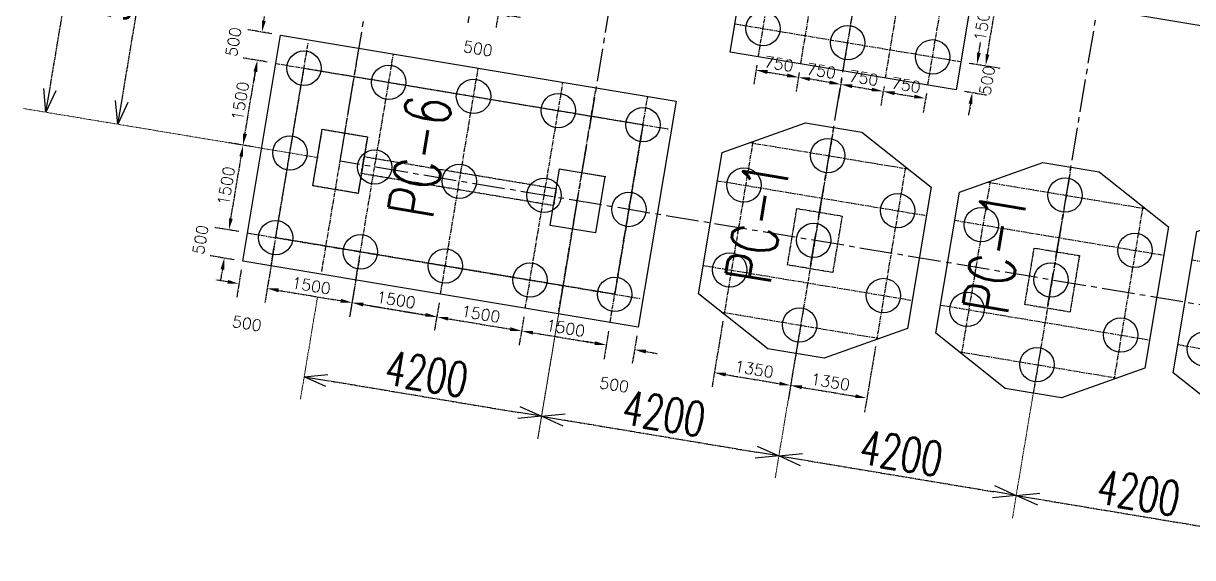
# Model space of a CAD drawing. Header units: millimetres. Extents: x 6239764 to 13047540, y 367704 to 979893.
# Drawn here: x 6345099 to 6365509, y 432913 to 442238 of the extents above; entities that cross this region are included whole.
import ezdxf

# ---------------------------------------------------------------- set-up
doc = ezdxf.new("R2010")
doc.units = ezdxf.units.MM
doc.header["$LTSCALE"] = 300
for name, pattern in [('CENTER2', [28.575, 19.05, -3.175, 3.175, -3.175]), ('CENTERX2', [4, 2.5, -0.5, 0.5, -0.5]), ('G', [2, 1.25, -0.25, 0.25, -0.25]), ('K', [2.5, 1.25, -0.25, 0.25, -0.25, 0.25, -0.25])]:
    doc.linetypes.add(name, pattern=pattern)
for name, color, linetype in [('01', 3, 'Continuous'), ('05', 1, 'G'), ('07', 6, 'K'), ('BOU', 12, 'Continuous'), ('EQUIPMENT', 1, 'Continuous')]:
    doc.layers.add(name, color=color, linetype=linetype)
doc.styles.add('1-100', font='romans.shx', dxfattribs={"height": 200})
doc.styles.get("Standard").update_dxf_attribs({"font": 'txt8.shx', "width": 0.7, "bigfont": 'hztxt_ii.shx'})
doc.dimstyles.new('1-100', dxfattribs={"dimtxt": 210, "dimasz": 200, "dimexe": 250, "dimexo": 150, "dimgap": 75, "dimtad": 1, "dimdec": 0, "dimzin": 3, "dimdsep": 46, "dimtxsty": '1-100', "dimcen": 0.09, "dimclrd": 161, "dimclre": 161, "dimclrt": 161, "dimadec": 0, "dimazin": 0, "dimtfac": 1, "dimtdec": 0, "dimtofl": 0, "dimtmove": 2, "dimatfit": 3, "dimfxl": 1, "dimtolj": 1, "dimtzin": 0, "dimarcsym": 0})
doc.dimstyles.new('STANDARD$0', dxfattribs={"dimscale": 200, "dimtxt": 3, "dimasz": 2, "dimexe": 2, "dimexo": 2, "dimgap": 0.5, "dimtad": 1, "dimdec": 0, "dimdsep": 46, "dimtxsty": 'Standard', "dimblk": 'OPEN30', "dimcen": 0, "dimclrd": 256, "dimclre": 256, "dimclrt": 256, "dimadec": 0, "dimazin": 0, "dimtfac": 1, "dimtdec": 0, "dimtmove": 0, "dimatfit": 3, "dimldrblk": 'OPEN30', "dimfxl": 2, "dimlwd": 25, "dimlwe": 15, "dimarcsym": 0})

# ---------------------------------------------------------------- blocks, each defined once
blk = doc.blocks.new('_Open30')
at = {"color": 0, "linetype": 'ByBlock', "lineweight": -2}
for p, q in [((-1, 0.268), (0, 0)), ((0, 0), (-1, -0.268)), ((0, 0), (-1, 0))]:
    blk.add_line(p, q, dxfattribs=at)
blk = doc.blocks.new('*D424')
at = {"layer": '07', "lineweight": 15, "ltscale": 0.1, "transparency": 16777216}
for p, q in [((6352208, 451732), (6347073, 452589)), ((6350234, 439896), (6345099, 440752))]:
    blk.add_line(p, q, dxfattribs=at)
at = {"layer": '07', "lineweight": 25, "ltscale": 0.1, "transparency": 16777216}
blk.add_line((6345559, 441081), (6347402, 452128), dxfattribs=at)
at = {"layer": 'Defpoints', "color": 0, "ltscale": 0.1, "transparency": 16777216}
for p in [(6347468, 452523), (6352603, 451666), (6350628, 439830)]:
    blk.add_point(p, dxfattribs=at)
at = {"layer": '07', "lineweight": 25, "ltscale": 0.1, "transparency": 16777216, "xscale": 400, "yscale": 400, "zscale": 400}
for p, rotation in [((6347468, 452523), 80.52999999994822), ((6345493, 440686), 260.5299999999482)]:
    blk.add_blockref('_Open30', p, dxfattribs=dict(at, rotation=rotation))
at = {"layer": '07', "ltscale": 0.1, "transparency": 16777216, "insert": (6346086, 446670), "char_height": 600, "attachment_point": 5, "rotation": 80.53}
blk.add_mtext('12000', dxfattribs=at)
blk = doc.blocks.new('*D427')
at = {"layer": '07', "lineweight": 15, "ltscale": 0.1, "transparency": 16777216}
for p, q in [((6351056, 444828), (6347177, 445475)), ((6350234, 439896), (6346354, 440543))]:
    blk.add_line(p, q, dxfattribs=at)
at = {"layer": '07', "lineweight": 25, "ltscale": 0.1, "transparency": 16777216}
blk.add_line((6346815, 440872), (6347506, 445014), dxfattribs=at)
at = {"layer": 'Defpoints', "color": 0, "ltscale": 0.1, "transparency": 16777216}
for p in [(6347572, 445409), (6351451, 444762), (6350628, 439830)]:
    blk.add_point(p, dxfattribs=at)
at = {"layer": '07', "lineweight": 25, "ltscale": 0.1, "transparency": 16777216, "xscale": 400, "yscale": 400, "zscale": 400}
for p, rotation in [((6347572, 445409), 80.52999999994822), ((6346749, 440477), 260.5299999999482)]:
    blk.add_blockref('_Open30', p, dxfattribs=dict(at, rotation=rotation))
at = {"layer": '07', "ltscale": 0.1, "transparency": 16777216, "insert": (6346766, 443009), "char_height": 600, "attachment_point": 5, "rotation": 80.53}
blk.add_mtext('5000', dxfattribs=at)
blk = doc.blocks.new('*D431')
at = {"layer": '07', "lineweight": 15, "ltscale": 0.1, "transparency": 16777216}
for p, q in [((6354705, 438744), (6354078, 434986)), ((6350233, 437463), (6349935, 435677))]:
    blk.add_line(p, q, dxfattribs=at)
at = {"layer": '07', "lineweight": 25, "ltscale": 0.1, "transparency": 16777216}
blk.add_line((6350396, 436006), (6353749, 435446), dxfattribs=at)
at = {"layer": 'Defpoints', "color": 0, "ltscale": 0.1, "transparency": 16777216}
for p in [(6354771, 439139), (6350299, 437857), (6354144, 435380)]:
    blk.add_point(p, dxfattribs=at)
at = {"layer": '07', "lineweight": 25, "ltscale": 0.1, "transparency": 16777216, "xscale": 400, "yscale": 400, "zscale": 400}
for p, rotation in [((6350001, 436071), 170.5300000032893), ((6354144, 435380), 350.5300000032893)]:
    blk.add_blockref('_Open30', p, dxfattribs=dict(at, rotation=rotation))
at = {"layer": '07', "ltscale": 0.1, "transparency": 16777216, "insert": (6352138, 436120), "char_height": 600, "attachment_point": 5, "rotation": 350.53}
blk.add_mtext('4200', dxfattribs=at)
blk = doc.blocks.new('*D432')
at = {"layer": '07', "color": 161, "lineweight": -2, "ltscale": 0.1, "transparency": 16777216}
for p, q in [((6349479, 438349), (6349315, 437364)), ((6350958, 438102), (6350794, 437118)), ((6349553, 437578), (6350638, 437397))]:
    blk.add_line(p, q, dxfattribs=at)
at = {"layer": '07', "color": 161, "ltscale": 0.1, "transparency": 16777216}
for points in [[(6349558, 437611), (6349548, 437545), (6349356, 437611)], [(6350644, 437430), (6350633, 437364), (6350835, 437364)]]:
    blk.add_solid(points, dxfattribs=at)
at = {"layer": 'Defpoints', "color": 0, "ltscale": 0.1, "transparency": 16777216}
for p in [(6349503, 438497), (6350983, 438250), (6350835, 437364)]:
    blk.add_point(p, dxfattribs=at)
at = {"layer": '07', "color": 161, "ltscale": 0.1, "transparency": 16777216, "insert": (6350124, 437660), "char_height": 200, "attachment_point": 5, "rotation": 350.53, "style": '1-100'}
blk.add_mtext('\\A1;1500', dxfattribs=at)
blk = doc.blocks.new('*D433')
at = {"layer": '07', "color": 161, "lineweight": -2, "ltscale": 0.1, "transparency": 16777216}
for p, q in [((6348903, 437938), (6348821, 437447)), ((6349405, 437905), (6349315, 437364)), ((6348665, 437726), (6348468, 437759)), ((6349553, 437578), (6349750, 437545))]:
    blk.add_line(p, q, dxfattribs=at)
at = {"layer": '07', "color": 161, "ltscale": 0.1, "transparency": 16777216}
for points in [[(6348671, 437759), (6348660, 437693), (6348863, 437693)], [(6349558, 437611), (6349548, 437545), (6349356, 437611)]]:
    blk.add_solid(points, dxfattribs=at)
at = {"layer": 'Defpoints', "color": 0, "ltscale": 0.1, "transparency": 16777216}
for p in [(6348928, 438086), (6349429, 438053), (6349356, 437611)]:
    blk.add_point(p, dxfattribs=at)
at = {"layer": '07', "color": 161, "ltscale": 0.1, "transparency": 16777216, "insert": (6349000, 436999), "char_height": 200, "attachment_point": 5, "rotation": 350.53, "style": '1-100'}
blk.add_mtext('\\A1;500', dxfattribs=at)
blk = doc.blocks.new('*D434')
at = {"layer": '07', "color": 161, "lineweight": -2, "ltscale": 0.1, "transparency": 16777216}
for p, q in [((6350876, 437609), (6350794, 437118)), ((6351033, 437331), (6352118, 437150)), ((6352356, 437362), (6352274, 436871))]:
    blk.add_line(p, q, dxfattribs=at)
at = {"layer": '07', "color": 161, "ltscale": 0.1, "transparency": 16777216}
for points in [[(6351038, 437364), (6351027, 437298), (6350835, 437364)], [(6352123, 437183), (6352112, 437117), (6352315, 437117)]]:
    blk.add_solid(points, dxfattribs=at)
at = {"layer": 'Defpoints', "color": 0, "ltscale": 0.1, "transparency": 16777216}
for p in [(6350901, 437757), (6352380, 437510), (6352315, 437117)]:
    blk.add_point(p, dxfattribs=at)
at = {"layer": '07', "color": 161, "ltscale": 0.1, "transparency": 16777216, "insert": (6351604, 437413), "char_height": 200, "attachment_point": 5, "rotation": 350.53, "style": '1-100'}
blk.add_mtext('\\A1;1500', dxfattribs=at)
blk = doc.blocks.new('*D435')
at = {"layer": '07', "color": 161, "lineweight": -2, "ltscale": 0.1, "transparency": 16777216}
for p, q in [((6350876, 437609), (6350794, 437116)), ((6351032, 437329), (6352117, 437148)), ((6352356, 437362), (6352273, 436869))]:
    blk.add_line(p, q, dxfattribs=at)
at = {"layer": '07', "color": 161, "ltscale": 0.1, "transparency": 16777216}
for points in [[(6351038, 437362), (6351027, 437296), (6350835, 437362)], [(6352123, 437181), (6352112, 437116), (6352315, 437115)]]:
    blk.add_solid(points, dxfattribs=at)
at = {"layer": 'Defpoints', "color": 0, "ltscale": 0.1, "transparency": 16777216}
for p in [(6350901, 437757), (6352380, 437510), (6352315, 437115)]:
    blk.add_point(p, dxfattribs=at)
at = {"layer": '07', "color": 161, "ltscale": 0.1, "transparency": 16777216, "insert": (6351604, 437411), "char_height": 200, "attachment_point": 5, "rotation": 350.53, "style": '1-100'}
blk.add_mtext('\\A1;1500', dxfattribs=at)
blk = doc.blocks.new('*D436')
at = {"layer": '07', "color": 161, "lineweight": -2, "ltscale": 0.1, "transparency": 16777216}
for p, q in [((6352356, 437362), (6352273, 436869)), ((6352512, 437083), (6353597, 436902)), ((6353835, 437115), (6353753, 436622))]:
    blk.add_line(p, q, dxfattribs=at)
at = {"layer": '07', "color": 161, "ltscale": 0.1, "transparency": 16777216}
for points in [[(6352517, 437115), (6352506, 437050), (6352315, 437115)], [(6353602, 436934), (6353591, 436869), (6353794, 436869)]]:
    blk.add_solid(points, dxfattribs=at)
at = {"layer": 'Defpoints', "color": 0, "ltscale": 0.1, "transparency": 16777216}
for p in [(6352380, 437510), (6353860, 437263), (6353794, 436869)]:
    blk.add_point(p, dxfattribs=at)
at = {"layer": '07', "color": 161, "ltscale": 0.1, "transparency": 16777216, "insert": (6353083, 437165), "char_height": 200, "attachment_point": 5, "rotation": 350.53, "style": '1-100'}
blk.add_mtext('\\A1;1500', dxfattribs=at)
blk = doc.blocks.new('*D437')
at = {"layer": '07', "color": 161, "lineweight": -2, "ltscale": 0.1, "transparency": 16777216}
for p, q in [((6353835, 437115), (6353753, 436624)), ((6353992, 436838), (6355077, 436657)), ((6355315, 436868), (6355233, 436377))]:
    blk.add_line(p, q, dxfattribs=at)
at = {"layer": '07', "color": 161, "ltscale": 0.1, "transparency": 16777216}
for points in [[(6353997, 436871), (6353986, 436805), (6353794, 436871)], [(6355082, 436690), (6355071, 436624), (6355274, 436624)]]:
    blk.add_solid(points, dxfattribs=at)
at = {"layer": 'Defpoints', "color": 0, "ltscale": 0.1, "transparency": 16777216}
for p in [(6353860, 437263), (6355339, 437016), (6355274, 436624)]:
    blk.add_point(p, dxfattribs=at)
at = {"layer": '07', "color": 161, "ltscale": 0.1, "transparency": 16777216, "insert": (6354563, 436920), "char_height": 200, "attachment_point": 5, "rotation": 350.53, "style": '1-100'}
blk.add_mtext('\\A1;1500', dxfattribs=at)
blk = doc.blocks.new('*D438')
at = {"layer": '07', "color": 161, "lineweight": -2, "ltscale": 0.1, "transparency": 16777216}
for p, q in [((6355315, 436868), (6355233, 436377)), ((6355808, 436786), (6355726, 436295)), ((6355077, 436657), (6354879, 436690)), ((6355964, 436509), (6356162, 436476))]:
    blk.add_line(p, q, dxfattribs=at)
at = {"layer": '07', "color": 161, "ltscale": 0.1, "transparency": 16777216}
for points in [[(6355082, 436690), (6355071, 436624), (6355274, 436624)], [(6355970, 436542), (6355959, 436476), (6355767, 436542)]]:
    blk.add_solid(points, dxfattribs=at)
at = {"layer": 'Defpoints', "color": 0, "ltscale": 0.1, "transparency": 16777216}
for p in [(6355339, 437016), (6355833, 436934), (6355767, 436542)]:
    blk.add_point(p, dxfattribs=at)
at = {"layer": '07', "color": 161, "ltscale": 0.1, "transparency": 16777216, "insert": (6355412, 435929), "char_height": 200, "attachment_point": 5, "rotation": 350.53, "style": '1-100'}
blk.add_mtext('\\A1;500', dxfattribs=at)
blk = doc.blocks.new('*D439')
at = {"layer": '07', "lineweight": 15, "ltscale": 0.1, "transparency": 16777216}
for p, q in [((6354623, 438251), (6354078, 434986)), ((6358724, 437314), (6358221, 434295))]:
    blk.add_line(p, q, dxfattribs=at)
at = {"layer": '07', "lineweight": 25, "ltscale": 0.1, "transparency": 16777216}
blk.add_line((6354539, 435315), (6357892, 434755), dxfattribs=at)
at = {"layer": 'Defpoints', "color": 0, "ltscale": 0.1, "transparency": 16777216}
for p in [(6354689, 438646), (6358790, 437708), (6358287, 434689)]:
    blk.add_point(p, dxfattribs=at)
at = {"layer": '07', "lineweight": 25, "ltscale": 0.1, "transparency": 16777216, "xscale": 400, "yscale": 400, "zscale": 400}
for p, rotation in [((6354144, 435380), 170.5300000032893), ((6358287, 434689), 350.5300000032893)]:
    blk.add_blockref('_Open30', p, dxfattribs=dict(at, rotation=rotation))
at = {"layer": '07', "ltscale": 0.1, "transparency": 16777216, "insert": (6356281, 435429), "char_height": 600, "attachment_point": 5, "rotation": 350.53}
blk.add_mtext('4200', dxfattribs=at)
blk = doc.blocks.new('*D440')
at = {"layer": '07', "lineweight": 15, "ltscale": 0.1, "transparency": 16777216}
for p, q in [((6358724, 437314), (6358221, 434295)), ((6362867, 436623), (6362364, 433604))]:
    blk.add_line(p, q, dxfattribs=at)
at = {"layer": '07', "lineweight": 25, "ltscale": 0.1, "transparency": 16777216}
blk.add_line((6358681, 434624), (6362035, 434064), dxfattribs=at)
at = {"layer": 'Defpoints', "color": 0, "ltscale": 0.1, "transparency": 16777216}
for p in [(6358790, 437708), (6362933, 437017), (6362429, 433998)]:
    blk.add_point(p, dxfattribs=at)
at = {"layer": '07', "lineweight": 25, "ltscale": 0.1, "transparency": 16777216, "xscale": 400, "yscale": 400, "zscale": 400}
for p, rotation in [((6358287, 434689), 170.5300000032893), ((6362429, 433998), 350.5300000032893)]:
    blk.add_blockref('_Open30', p, dxfattribs=dict(at, rotation=rotation))
at = {"layer": '07', "ltscale": 0.1, "transparency": 16777216, "insert": (6360424, 434738), "char_height": 600, "attachment_point": 5, "rotation": 350.53}
blk.add_mtext('4200', dxfattribs=at)
blk = doc.blocks.new('*D441')
at = {"layer": '07', "lineweight": 15, "ltscale": 0.1, "transparency": 16777216}
for p, q in [((6362867, 436623), (6362364, 433604)), ((6367010, 435931), (6366506, 432913))]:
    blk.add_line(p, q, dxfattribs=at)
at = {"layer": '07', "lineweight": 25, "ltscale": 0.1, "transparency": 16777216}
blk.add_line((6362824, 433932), (6366178, 433373), dxfattribs=at)
at = {"layer": 'Defpoints', "color": 0, "ltscale": 0.1, "transparency": 16777216}
for p in [(6362933, 437017), (6367076, 436326), (6366572, 433307)]:
    blk.add_point(p, dxfattribs=at)
at = {"layer": '07', "lineweight": 25, "ltscale": 0.1, "transparency": 16777216, "xscale": 400, "yscale": 400, "zscale": 400}
for p, rotation in [((6362429, 433998), 170.5300000032893), ((6366572, 433307), 350.5300000032893)]:
    blk.add_blockref('_Open30', p, dxfattribs=dict(at, rotation=rotation))
at = {"layer": '07', "ltscale": 0.1, "transparency": 16777216, "insert": (6364567, 434047), "char_height": 600, "attachment_point": 5, "rotation": 350.53}
blk.add_mtext('4200', dxfattribs=at)
blk = doc.blocks.new('*D444')
at = {"layer": '07', "color": 161, "lineweight": -2, "ltscale": 0.1, "transparency": 16777216}
for p, q in [((6357311, 437042), (6357119, 435893)), ((6358642, 436820), (6358451, 435671)), ((6357357, 436107), (6358294, 435951))]:
    blk.add_line(p, q, dxfattribs=at)
at = {"layer": '07', "color": 161, "ltscale": 0.1, "transparency": 16777216}
for points in [[(6357363, 436140), (6357352, 436074), (6357160, 436140)], [(6358300, 435984), (6358289, 435918), (6358492, 435918)]]:
    blk.add_solid(points, dxfattribs=at)
at = {"layer": 'Defpoints', "color": 0, "ltscale": 0.1, "transparency": 16777216}
for p in [(6357335, 437190), (6358667, 436968), (6358492, 435918)]:
    blk.add_point(p, dxfattribs=at)
at = {"layer": '07', "color": 161, "ltscale": 0.1, "transparency": 16777216, "insert": (6357855, 436202), "char_height": 200, "attachment_point": 5, "rotation": 350.53, "style": '1-100'}
blk.add_mtext('\\A1;1350', dxfattribs=at)
blk = doc.blocks.new('*D445')
at = {"layer": '07', "color": 161, "lineweight": -2, "ltscale": 0.1, "transparency": 16777216}
for p, q in [((6358642, 436820), (6358451, 435671)), ((6359974, 436598), (6359782, 435449)), ((6358689, 435885), (6359626, 435729))]:
    blk.add_line(p, q, dxfattribs=at)
at = {"layer": '07', "color": 161, "ltscale": 0.1, "transparency": 16777216}
for points in [[(6358694, 435918), (6358683, 435852), (6358492, 435918)], [(6359631, 435762), (6359621, 435696), (6359823, 435696)]]:
    blk.add_solid(points, dxfattribs=at)
at = {"layer": 'Defpoints', "color": 0, "ltscale": 0.1, "transparency": 16777216}
for p in [(6358667, 436968), (6359998, 436746), (6359823, 435696)]:
    blk.add_point(p, dxfattribs=at)
at = {"layer": '07', "color": 161, "ltscale": 0.1, "transparency": 16777216, "insert": (6359186, 435979), "char_height": 200, "attachment_point": 5, "rotation": 350.53, "style": '1-100'}
blk.add_mtext('\\A1;1350', dxfattribs=at)
blk = doc.blocks.new('*D446')
at = {"layer": '07', "color": 161, "lineweight": -2, "ltscale": 0.1, "transparency": 16777216}
for p, q in [((6348721, 438830), (6348753, 439027)), ((6348862, 438604), (6348441, 438674)), ((6348780, 438111), (6348359, 438181)), ((6348572, 437942), (6348540, 437745))]:
    blk.add_line(p, q, dxfattribs=at)
at = {"layer": '07', "color": 161, "ltscale": 0.1, "transparency": 16777216}
for points in [[(6348688, 438836), (6348753, 438825), (6348688, 438633)], [(6348540, 437948), (6348605, 437937), (6348605, 438140)]]:
    blk.add_solid(points, dxfattribs=at)
at = {"layer": 'Defpoints', "color": 0, "ltscale": 0.1, "transparency": 16777216}
for p in [(6348688, 438633), (6349010, 438579), (6348928, 438086)]:
    blk.add_point(p, dxfattribs=at)
at = {"layer": '07', "color": 161, "ltscale": 0.1, "transparency": 16777216, "insert": (6348190, 438462), "char_height": 200, "attachment_point": 5, "rotation": 80.53, "style": '1-100'}
blk.add_mtext('\\A1;500', dxfattribs=at)
blk = doc.blocks.new('*D447')
at = {"layer": '07', "color": 161, "lineweight": -2, "ltscale": 0.1, "transparency": 16777216}
for p, q in [((6349109, 440083), (6348688, 440154)), ((6348721, 438830), (6348902, 439915)), ((6348862, 438604), (6348441, 438674))]:
    blk.add_line(p, q, dxfattribs=at)
at = {"layer": '07', "color": 161, "ltscale": 0.1, "transparency": 16777216}
for points in [[(6348869, 439921), (6348934, 439910), (6348934, 440112)], [(6348688, 438836), (6348753, 438825), (6348688, 438633)]]:
    blk.add_solid(points, dxfattribs=at)
at = {"layer": 'Defpoints', "color": 0, "ltscale": 0.1, "transparency": 16777216}
for p in [(6348934, 440112), (6349257, 440059), (6349010, 438579)]:
    blk.add_point(p, dxfattribs=at)
at = {"layer": '07', "color": 161, "ltscale": 0.1, "transparency": 16777216, "insert": (6348638, 439401), "char_height": 200, "attachment_point": 5, "rotation": 80.53, "style": '1-100'}
blk.add_mtext('\\A1;1500', dxfattribs=at)
blk = doc.blocks.new('*D448')
at = {"layer": '07', "color": 161, "lineweight": -2, "ltscale": 0.1, "transparency": 16777216}
for p, q in [((6349356, 441563), (6348935, 441633)), ((6348967, 440310), (6349148, 441395)), ((6349109, 440083), (6348688, 440154))]:
    blk.add_line(p, q, dxfattribs=at)
at = {"layer": '07', "color": 161, "ltscale": 0.1, "transparency": 16777216}
for points in [[(6349115, 441400), (6349181, 441389), (6349181, 441592)], [(6348934, 440315), (6349000, 440304), (6348934, 440112)]]:
    blk.add_solid(points, dxfattribs=at)
at = {"layer": 'Defpoints', "color": 0, "ltscale": 0.1, "transparency": 16777216}
for p in [(6349181, 441592), (6349504, 441538), (6349257, 440059)]:
    blk.add_point(p, dxfattribs=at)
at = {"layer": '07', "color": 161, "ltscale": 0.1, "transparency": 16777216, "insert": (6348885, 440881), "char_height": 200, "attachment_point": 5, "rotation": 80.53, "style": '1-100'}
blk.add_mtext('\\A1;1500', dxfattribs=at)
blk = doc.blocks.new('*D449')
at = {"layer": '07', "color": 161, "lineweight": -2, "ltscale": 0.1, "transparency": 16777216}
for p, q in [((6349296, 442282), (6349329, 442480)), ((6349438, 442056), (6349017, 442126)), ((6349356, 441563), (6348935, 441633)), ((6349148, 441395), (6349115, 441197))]:
    blk.add_line(p, q, dxfattribs=at)
at = {"layer": '07', "color": 161, "ltscale": 0.1, "transparency": 16777216}
for points in [[(6349264, 442288), (6349329, 442277), (6349263, 442085)], [(6349115, 441400), (6349181, 441389), (6349181, 441592)]]:
    blk.add_solid(points, dxfattribs=at)
at = {"layer": 'Defpoints', "color": 0, "ltscale": 0.1, "transparency": 16777216}
for p in [(6349263, 442085), (6349586, 442031), (6349504, 441538)]:
    blk.add_point(p, dxfattribs=at)
at = {"layer": '07', "color": 161, "ltscale": 0.1, "transparency": 16777216, "insert": (6348766, 441915), "char_height": 200, "attachment_point": 5, "rotation": 80.53, "style": '1-100'}
blk.add_mtext('\\A1;500', dxfattribs=at)
blk = doc.blocks.new('*D458')
at = {"layer": '07', "color": 161, "lineweight": -2, "ltscale": 0.1, "transparency": 16777216}
for p, q in [((6352700, 442525), (6352503, 442558)), ((6352922, 442641), (6352856, 442246)), ((6353415, 442559), (6353349, 442164)), ((6353588, 442377), (6353785, 442344))]:
    blk.add_line(p, q, dxfattribs=at)
at = {"layer": '07', "color": 161, "ltscale": 0.1, "transparency": 16777216}
for points in [[(6352705, 442558), (6352694, 442492), (6352897, 442492)], [(6353593, 442410), (6353582, 442344), (6353390, 442410)]]:
    blk.add_solid(points, dxfattribs=at)
at = {"layer": 'Defpoints', "color": 0, "ltscale": 0.1, "transparency": 16777216}
for p in [(6352947, 442789), (6353440, 442707), (6353390, 442410)]:
    blk.add_point(p, dxfattribs=at)
at = {"layer": '07', "color": 161, "ltscale": 0.1, "transparency": 16777216, "insert": (6353035, 441798), "char_height": 200, "attachment_point": 5, "rotation": 350.53, "style": '1-100'}
blk.add_mtext('\\A1;500', dxfattribs=at)
blk = doc.blocks.new('*D533')
at = {"layer": '07', "color": 161, "lineweight": -2, "ltscale": 0.1, "transparency": 16777216}
for p, q in [((6361778, 441721), (6361811, 441918)), ((6361610, 441546), (6361992, 441483)), ((6361528, 441053), (6361910, 440990)), ((6361630, 440833), (6361597, 440636))]:
    blk.add_line(p, q, dxfattribs=at)
at = {"layer": '07', "color": 161, "ltscale": 0.1, "transparency": 16777216}
for points in [[(6361745, 441727), (6361811, 441716), (6361745, 441524)], [(6361597, 440839), (6361663, 440828), (6361663, 441031)]]:
    blk.add_solid(points, dxfattribs=at)
at = {"layer": 'Defpoints', "color": 0, "ltscale": 0.1, "transparency": 16777216}
for p in [(6361462, 441571), (6361745, 441524), (6361380, 441078)]:
    blk.add_point(p, dxfattribs=at)
at = {"layer": '07', "color": 161, "ltscale": 0.1, "transparency": 16777216, "insert": (6361921, 441241), "char_height": 200, "attachment_point": 5, "rotation": 80.53, "style": '1-100'}
blk.add_mtext('\\A1;500', dxfattribs=at)
blk = doc.blocks.new('*D534')
at = {"layer": '07', "color": 161, "lineweight": -2, "ltscale": 0.1, "transparency": 16777216}
for p, q in [((6361857, 443026), (6362388, 442937)), ((6361928, 441696), (6362109, 442781)), ((6361610, 441546), (6362141, 441458))]:
    blk.add_line(p, q, dxfattribs=at)
at = {"layer": '07', "color": 161, "ltscale": 0.1, "transparency": 16777216}
for points in [[(6362076, 442787), (6362142, 442776), (6362142, 442979)], [(6361895, 441702), (6361961, 441691), (6361895, 441499)]]:
    blk.add_solid(points, dxfattribs=at)
at = {"layer": 'Defpoints', "color": 0, "ltscale": 0.1, "transparency": 16777216}
for p in [(6361709, 443051), (6362142, 442979), (6361462, 441571)]:
    blk.add_point(p, dxfattribs=at)
at = {"layer": '07', "color": 161, "ltscale": 0.1, "transparency": 16777216, "insert": (6361846, 442268), "char_height": 200, "attachment_point": 5, "rotation": 80.53, "style": '1-100'}
blk.add_mtext('\\A1;1500', dxfattribs=at)
blk = doc.blocks.new('*D537')
at = {"layer": '07', "color": 161, "lineweight": -2, "ltscale": 0.1, "transparency": 16777216}
for p, q in [((6357903, 441506), (6357848, 441174)), ((6358086, 441388), (6358431, 441330)), ((6358643, 441382), (6358587, 441051))]:
    blk.add_line(p, q, dxfattribs=at)
at = {"layer": '07', "color": 161, "ltscale": 0.1, "transparency": 16777216}
for points in [[(6358092, 441421), (6358081, 441355), (6357889, 441421)], [(6358437, 441363), (6358426, 441297), (6358629, 441297)]]:
    blk.add_solid(points, dxfattribs=at)
at = {"layer": 'Defpoints', "color": 0, "ltscale": 0.1, "transparency": 16777216}
for p in [(6357928, 441654), (6358667, 441530), (6358629, 441297)]:
    blk.add_point(p, dxfattribs=at)
at = {"layer": '07', "color": 161, "ltscale": 0.1, "transparency": 16777216, "insert": (6358287, 441531), "char_height": 200, "attachment_point": 5, "rotation": 350.53, "style": '1-100'}
blk.add_mtext('\\A1;750', dxfattribs=at)
blk = doc.blocks.new('*D538')
at = {"layer": '07', "color": 161, "lineweight": -2, "ltscale": 0.1, "transparency": 16777216}
for p, q in [((6359383, 441259), (6359327, 440927)), ((6359566, 441141), (6359911, 441083)), ((6360122, 441136), (6360067, 440804))]:
    blk.add_line(p, q, dxfattribs=at)
at = {"layer": '07', "color": 161, "ltscale": 0.1, "transparency": 16777216}
for points in [[(6359571, 441174), (6359560, 441108), (6359368, 441174)], [(6359916, 441116), (6359905, 441050), (6360108, 441050)]]:
    blk.add_solid(points, dxfattribs=at)
at = {"layer": 'Defpoints', "color": 0, "ltscale": 0.1, "transparency": 16777216}
for p in [(6359407, 441407), (6360147, 441284), (6360108, 441050)]:
    blk.add_point(p, dxfattribs=at)
at = {"layer": '07', "color": 161, "ltscale": 0.1, "transparency": 16777216, "insert": (6359767, 441285), "char_height": 200, "attachment_point": 5, "rotation": 350.53, "style": '1-100'}
blk.add_mtext('\\A1;750', dxfattribs=at)
blk = doc.blocks.new('*D539')
at = {"layer": '07', "color": 161, "lineweight": -2, "ltscale": 0.1, "transparency": 16777216}
for p, q in [((6358643, 441382), (6358587, 441051)), ((6359171, 441207), (6358826, 441264)), ((6359383, 441259), (6359327, 440927))]:
    blk.add_line(p, q, dxfattribs=at)
at = {"layer": '07', "color": 161, "ltscale": 0.1, "transparency": 16777216}
for points in [[(6358831, 441297), (6358820, 441231), (6358629, 441297)], [(6359177, 441240), (6359166, 441174), (6359368, 441174)]]:
    blk.add_solid(points, dxfattribs=at)
at = {"layer": 'Defpoints', "color": 0, "ltscale": 0.1, "transparency": 16777216}
for p in [(6358667, 441530), (6358629, 441297), (6359407, 441407)]:
    blk.add_point(p, dxfattribs=at)
at = {"layer": '07', "color": 161, "ltscale": 0.1, "transparency": 16777216, "insert": (6359027, 441408), "char_height": 200, "attachment_point": 5, "rotation": 350.53, "style": '1-100'}
blk.add_mtext('\\A1;750', dxfattribs=at)
blk = doc.blocks.new('*D540')
at = {"layer": '07', "color": 161, "lineweight": -2, "ltscale": 0.1, "transparency": 16777216}
for p, q in [((6360122, 441136), (6360067, 440804)), ((6360305, 441017), (6360651, 440960)), ((6360862, 441012), (6360807, 440680))]:
    blk.add_line(p, q, dxfattribs=at)
at = {"layer": '07', "color": 161, "ltscale": 0.1, "transparency": 16777216}
for points in [[(6360311, 441050), (6360300, 440985), (6360108, 441050)], [(6360656, 440993), (6360645, 440927), (6360848, 440927)]]:
    blk.add_solid(points, dxfattribs=at)
at = {"layer": 'Defpoints', "color": 0, "ltscale": 0.1, "transparency": 16777216}
for p in [(6360147, 441284), (6360887, 441160), (6360848, 440927)]:
    blk.add_point(p, dxfattribs=at)
at = {"layer": '07', "color": 161, "ltscale": 0.1, "transparency": 16777216, "insert": (6360507, 441161), "char_height": 200, "attachment_point": 5, "rotation": 350.53, "style": '1-100'}
blk.add_mtext('\\A1;750', dxfattribs=at)

msp = doc.modelspace()

# ---------------------------------------------------------------- linework, layer by layer
at = {"color": 8, "linetype": 'CENTERX2', "ltscale": 0.1}
for p, q in [((6357927.7, 441653.8), (6358585.8, 445599.3)), ((6358667.5, 441530.4), (6359325.6, 445475.9)), ((6359407.3, 441407), (6360065.4, 445352.5)), ((6360147.1, 441283.6), (6360805.2, 445229.1)), ((6360886.8, 441160.2), (6361545, 445105.7)), ((6357516.8, 442229.2), (6361462.3, 441571.1)), ((6349421.2, 438003.6), (6350071.1, 441899.8)), ((6350307.3, 437906.5), (6350949, 441753.4)), ((6350900.8, 437756.8), (6351558.9, 441702.3)), ((6349503.9, 441538.2), (6356359.2, 440394.7)), ((6352380.3, 437510), (6353038.5, 441455.5)), ((6353859.9, 437263.2), (6354518, 441208.7)), ((6354445.3, 437216.3), (6355087, 441063.1)), ((6355339.5, 437016.4), (6355997.6, 440961.9)), ((6359242.7, 440420.6), (6358584.6, 436475.1)), ((6357833.4, 440176.9), (6357330.7, 437163)), ((6357779.6, 440157.8), (6360541.4, 439697.1)), ((6360496.6, 439732.7), (6359993.9, 436718.8)), ((6363385.5, 439729.6), (6362727.4, 435784.1)), ((6357212.3, 439492), (6360861.9, 438883.3)), ((6361976.2, 439485.9), (6361473.5, 436472)), ((6361922.3, 439466.7), (6364684.2, 439006.1)), ((6364639.4, 439041.7), (6364136.7, 436027.8)), ((6361355.1, 438801), (6365004.6, 438192.2)), ((6349010.3, 438579.1), (6355865.6, 437435.6)), ((6356965.5, 438012.5), (6360615.1, 437403.7)), ((6365497.8, 438110), (6369147.4, 437501.2)), ((6357286, 437198.7), (6360047.8, 436738)), ((6361108.3, 437321.4), (6364757.8, 436712.7)), ((6365251, 436630.4), (6368900.6, 436021.7)), ((6361428.7, 436507.6), (6364190.6, 436046.9))]:
    msp.add_line(p, q, dxfattribs=at)
at = {"color": 141, "ltscale": 0.1}
for p, q in [((6350151.3, 439402.6), (6350315.9, 440388.9)), ((6350151.3, 439402.6), (6350315.9, 440388.9)), ((6350315.9, 440388.9), (6351105, 440257.3)), ((6350315.9, 440388.9), (6351105, 440257.3)), ((6354478.4, 439694.6), (6355267.5, 439563))]:
    msp.add_line(p, q, dxfattribs=at)
msp.add_lwpolyline([(6348928, 438085.9), (6349586.2, 442031.4), (6356490.8, 440879.7), (6355832.6, 436934.2)], close=True, dxfattribs=at)
at = {"color": 8, "linetype": 'CENTERX2', "ltscale": 0.1}
msp.add_lwpolyline([(6349503.5, 438496.8), (6349997.1, 441455.9), (6355915.3, 440468.7), (6355421.7, 437509.6)], close=True, dxfattribs=at)
at = {"color": 22, "ltscale": 0.1}
for centre in [(6358010, 442147), (6359489.5, 441900.2), (6360969.1, 441653.4), (6349997.1, 441455.9), (6351476.6, 441209.1), (6352956.2, 440962.3), (6354435.8, 440715.5), (6355915.3, 440468.7), (6349750.3, 439976.4), (6359140.8, 439930.7), (6351229.8, 439729.6), (6352709.4, 439482.8), (6357675.9, 439414.7), (6354189, 439236), (6363283.5, 439239.7), (6355668.5, 438989.2), (6360358.8, 438967.2), (6361818.6, 438723.7), (6349503.5, 438496.8), (6358894, 438451.2), (6350983, 438250), (6364501.6, 438276.2), (6352462.6, 438003.2), (6357429.1, 437935.1), (6353942.2, 437756.4), (6363036.7, 437760.1), (6355421.7, 437509.6), (6360112, 437487.6), (6361571.9, 437244.1), (6358647.2, 436971.6), (6364254.8, 436796.6), (6365714.6, 436553.1), (6362789.9, 436280.6)]:
    msp.add_circle(centre, 300, dxfattribs=at)
at = {"layer": '01', "linetype": 'CENTER2', "ltscale": 0.1}
for p, q in [((6354696.9, 438695), (6359616.4, 468187.6)), ((6358839.6, 438004), (6363759.1, 467496.5)), ((6350628.2, 439829.9), (6354576.9, 463502.9)), ((6362982.4, 437313), (6367005.2, 461429.8)), ((6375484.7, 435683.8), (6350628.2, 439829.9))]:
    msp.add_line(p, q, dxfattribs=at)
at = {"layer": '05', "linetype": 'Continuous', "ltscale": 0.1}
for points in [[(6350151.3, 439402.6), (6350315.9, 440388.9), (6351105, 440257.3), (6350940.4, 439270.9)], [(6350151.3, 439402.6), (6350315.9, 440388.9), (6351105, 440257.3), (6350940.4, 439270.9)], [(6354294.1, 438711.5), (6354458.6, 439697.9), (6355247.7, 439566.3), (6355083.2, 438579.9)]]:
    msp.add_lwpolyline(points, close=True, dxfattribs=at)
at = {"layer": '05', "ltscale": 0.1}
for points in [[(6350151.3, 439402.6), (6350315.9, 440388.9), (6351105, 440257.3), (6350940.4, 439270.9)], [(6350998, 439616.2), (6351047.4, 439912.1), (6354401, 439352.7), (6354351.7, 439056.8)], [(6358436.9, 438020.5), (6358601.4, 439006.9), (6359390.5, 438875.2), (6359226, 437888.9)], [(6362579.6, 437329.5), (6362744.2, 438315.8), (6363533.3, 438184.2), (6363368.7, 437197.8)]]:
    msp.add_lwpolyline(points, close=True, dxfattribs=at)
at = {"layer": 'BOU', "color": 141, "ltscale": 0.1}
msp.add_lwpolyline([(6357434.5, 441736.1), (6358092.7, 445681.5), (6362038.1, 445023.4), (6361380, 441077.9)], close=True, dxfattribs=at)
for points in [[(6359077.8, 436392.9), (6358091.4, 436557.4), (6356883.2, 437519.3), (6357294.6, 439985.2), (6358749.6, 440502.9), (6359735.9, 440338.4), (6360944.1, 439376.5), (6360532.8, 436910.5), (6359077.8, 436392.9)], [(6363220.6, 435701.8), (6362234.2, 435866.4), (6361026, 436828.3), (6361437.3, 439294.2), (6362892.3, 439811.9), (6363878.7, 439647.3), (6365086.9, 438685.4), (6364675.6, 436219.5), (6363220.6, 435701.8)], [(6367363.3, 435010.8), (6366377, 435175.3), (6365168.8, 436137.2), (6365580.1, 438603.2), (6367035.1, 439120.8), (6368021.5, 438956.3), (6369229.7, 437994.4), (6368818.3, 435528.5), (6367363.3, 435010.8)]]:
    msp.add_lwpolyline(points, dxfattribs=at)
at = {"layer": 'EQUIPMENT', "linetype": 'Continuous'}
msp.add_lwpolyline([(6367270.2, 441928), (6360424.7, 443069.9), (6361272.1, 448149.7), (6368117.5, 447007.9)], close=True, dxfattribs=at)

# ---------------------------------------------------------------- texts
at = {"layer": '07', "color": 6, "ltscale": 0.1, "width": 0.7}
for s, p in [('PC-6', (6352244, 438803.7)), ('PC-1', (6358134.8, 437653.5)), ('PC-1', (6362277.1, 437126.5))]:
    msp.add_text(s, height=800, rotation=80.53, dxfattribs=at).set_placement(p)

# ---------------------------------------------------------------- dimensions: what is measured, and where the dimension line sits
at = {"layer": '07', "color": 6, "ltscale": 0.1}
for base, p1, p2, angle, picture, middle in [((6347467.7, 452522.9), (6350628.2, 439829.9), (6352602.5, 451666.4), 80.53, '*D424', (6346086, 446670.5)), ((6347571.7, 445408.9), (6350628.2, 439829.9), (6351450.8, 444761.8), 80.53, '*D427', (6346765.8, 443008.7)), ((6354144, 435380.3), (6350299.1, 437857.2), (6354770.9, 439138.9), 170.53, '*D431', (6352138.4, 436120.4)), ((6358286.7, 434689.3), (6354688.7, 438645.7), (6358790.3, 437708.1), 170.53, '*D439', (6356281.2, 435429.4)), ((6362429.5, 433998.3), (6358790.3, 437708.1), (6362933, 437017.1), 170.53, '*D440', (6360423.9, 434738.4)), ((6366572.3, 433307.3), (6362933, 437017.1), (6367075.8, 436326), 170.53, '*D441', (6364566.7, 434047.3))]:
    dim = msp.add_linear_dim(base=base, p1=p1, p2=p2, angle=angle, dimstyle='STANDARD$0', override={"dimarcsym": 1}, dxfattribs=at)
    dim.commit()
    dim.dimension.update_dxf_attribs({"geometry": picture, "text_midpoint": middle})
for base, p1, p2, angle, picture, middle in [((6362141.6, 442978.5), (6361462.3, 441571.1), (6361709.1, 443050.7), 80.53, '*D534', (6361845.6, 442267.5)), ((6353390.3, 442410.2), (6352946.6, 442788.8), (6353439.8, 442706.5), 170.53, '*D458', (6353034.7, 441797.8)), ((6349263.5, 442085.2), (6349503.9, 441538.2), (6349586.2, 442031.4), 80.53, '*D449', (6348766.1, 441914.7)), ((6358628.6, 441297.2), (6357927.7, 441653.8), (6358667.5, 441530.4), 170.53, '*D537', (6358287.5, 441531.5)), ((6349181.2, 441592), (6349257.1, 440058.6), (6349503.9, 441538.2), 80.53, '*D448', (6348885.2, 440881)), ((6358628.6, 441297.2), (6359407.3, 441407), (6358667.5, 441530.4), 170.53, '*D539', (6359027.3, 441408.1)), ((6360108.2, 441050.4), (6359407.3, 441407), (6360147.1, 441283.6), 170.53, '*D538', (6359767.1, 441284.7)), ((6360847.9, 440927), (6360147.1, 441283.6), (6360886.8, 441160.2), 170.53, '*D540', (6360506.8, 441161.3)), ((6348934.4, 440112.5), (6349010.3, 438579.1), (6349257.1, 440058.6), 80.53, '*D447', (6348638.4, 439401.5)), ((6348687.6, 438632.9), (6348928, 438085.9), (6349010.3, 438579.1), 80.53, '*D446', (6348190.3, 438462.4)), ((6350835.3, 437364.2), (6349503.5, 438496.8), (6350983, 438250), 170.53, '*D432', (6350124.3, 437660.2)), ((6349355.7, 437611), (6348928, 438085.9), (6349429.5, 438052.9), 170.53, '*D433', (6349000.1, 436998.7)), ((6352314.5, 437115.5), (6350900.8, 437756.8), (6352380.3, 437510), 170.53, '*D435', (6351603.5, 437411.5)), ((6352314.8, 437117.4), (6350900.8, 437756.8), (6352380.3, 437510), 170.53, '*D434', (6351603.9, 437413.4)), ((6353794.1, 436868.7), (6352380.3, 437510), (6353859.9, 437263.2), 170.53, '*D436', (6353083.1, 437164.7)), ((6355274, 436623.8), (6353859.9, 437263.2), (6355339.5, 437016.4), 170.53, '*D437', (6354563, 436919.8)), ((6358491.7, 435917.9), (6357335.3, 437190.4), (6358666.9, 436968.3), 170.53, '*D444', (6357854.7, 436201.6)), ((6355767.2, 436541.6), (6355339.5, 437016.4), (6355832.6, 436934.2), 170.53, '*D438', (6355411.6, 435929.2)), ((6359823.3, 435695.8), (6358666.9, 436968.3), (6359998.5, 436746.2), 170.53, '*D445', (6359186.3, 435979.5))]:
    dim = msp.add_linear_dim(base=base, p1=p1, p2=p2, angle=angle, dimstyle='1-100', dxfattribs=at)
    dim.commit()
    dim.dimension.update_dxf_attribs({"geometry": picture, "text_midpoint": middle})
dim = msp.add_linear_dim(base=(6361745.2, 441523.9), p1=(6361380, 441077.9), p2=(6361462.3, 441571.1), angle=80.53, dimstyle='1-100', dxfattribs=at)
dim.commit()
dim.dimension.update_dxf_attribs({"geometry": '*D533', "text_midpoint": (6361920.6, 441241.2), "dimtype": 160})

doc.saveas('drawing.dxf')
